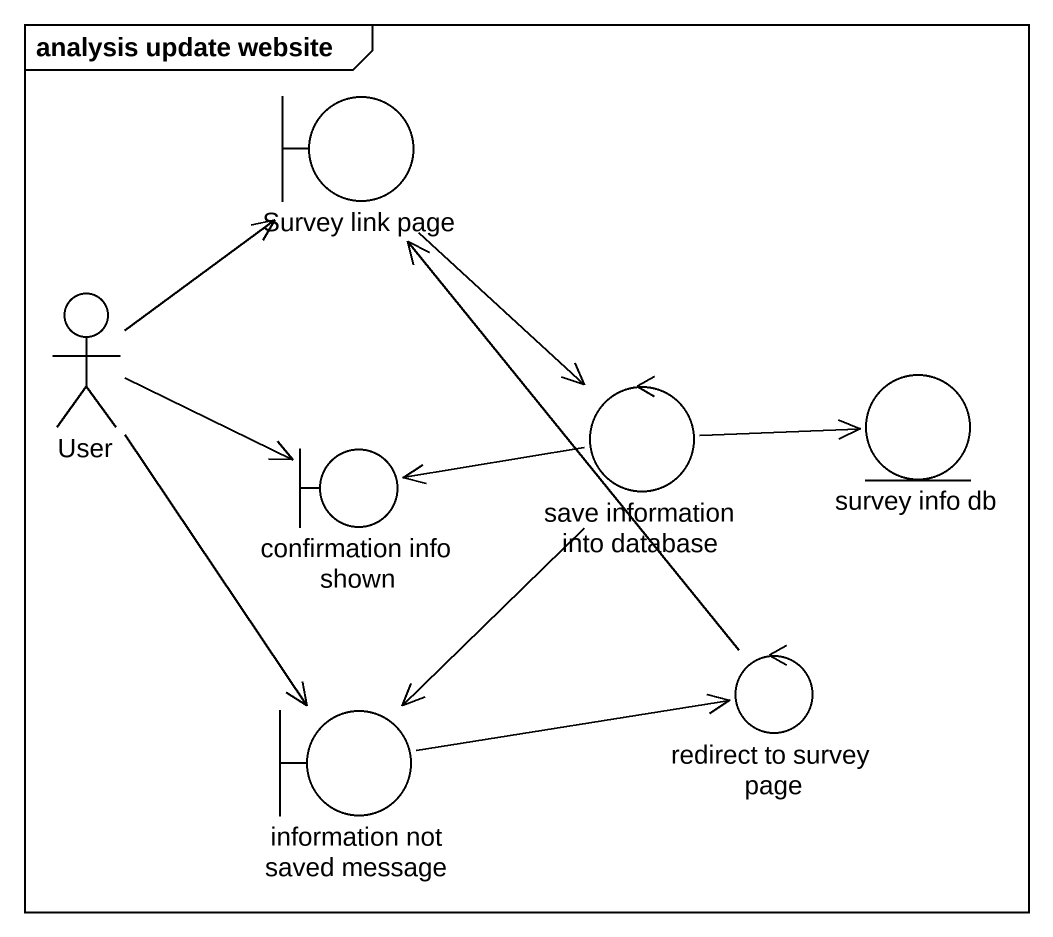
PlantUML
@startuml
mainframe analysis update website
boundary "Survey link page" as Survey_link_page
actor User
control "save information into database" as save_information_into
entity "survey info db" as survey_info_db
boundary "confirmation info shown" as confirmation_info_shown
boundary "information not saved message" as information_not_saved
control "redirect to survey page" as redirect_to_survey_page
Survey_link_page --> save_information_into
User -up-> Survey_link_page
User -right-> confirmation_info_shown
User --> information_not_saved
save_information_into -right-> survey_info_db
save_information_into -left-> confirmation_info_shown
save_information_into --> information_not_saved
information_not_saved -right-> redirect_to_survey_page
redirect_to_survey_page -up-> Survey_link_page
@enduml
